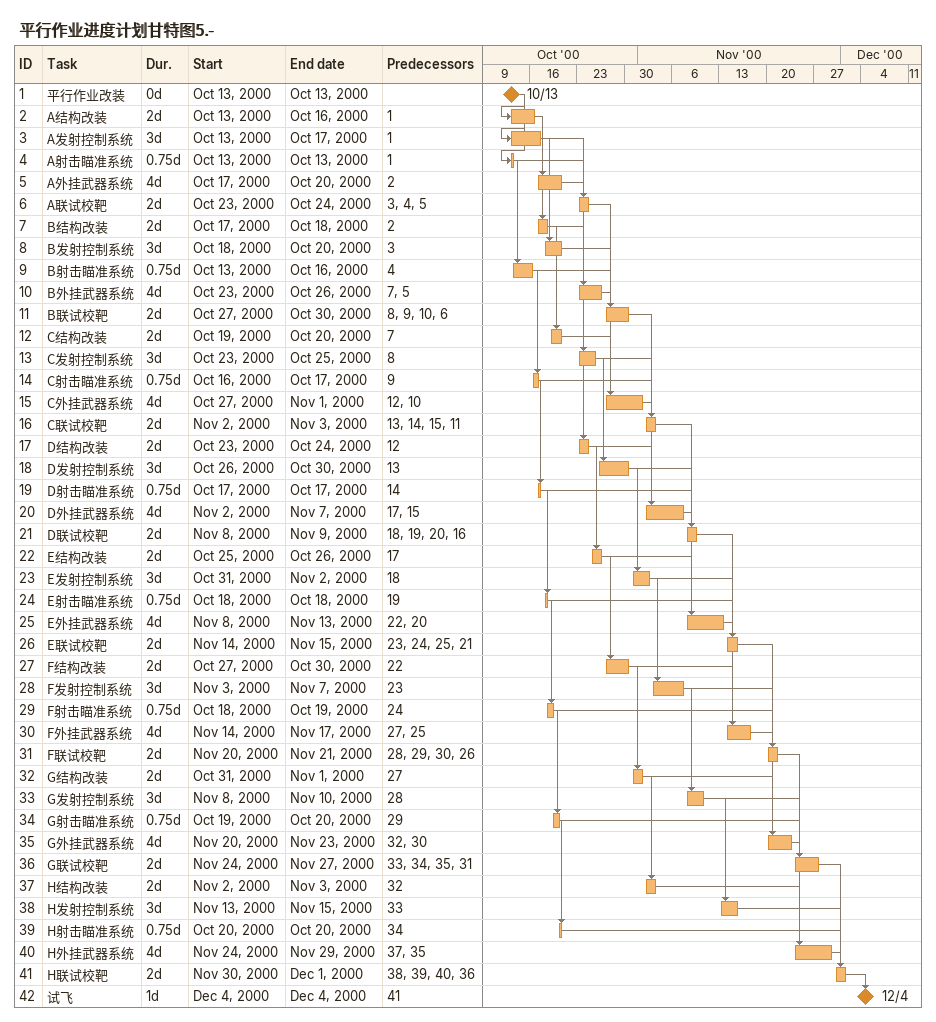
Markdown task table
平行作业进度计划甘特图5.-

| ID | Task | Duration | Start | Finish | Predecessors |
|---|---|---|---|---|---|
| 1 | 平行作业改装 | 0d | 2000-10-13 | 2000-10-13 |  |
| 2 | A结构改装 | 2d | 2000-10-13 | 2000-10-16 | 1 |
| 3 | A发射控制系统 | 3d | 2000-10-13 | 2000-10-17 | 1 |
| 4 | A射击瞄准系统 | 0.75d | 2000-10-13 | 2000-10-13 | 1 |
| 5 | A外挂武器系统 | 4d | 2000-10-17 | 2000-10-20 | 2 |
| 6 | A联试校靶 | 2d | 2000-10-23 | 2000-10-24 | 3, 4, 5 |
| 7 | B结构改装 | 2d | 2000-10-17 | 2000-10-18 | 2 |
| 8 | B发射控制系统 | 3d | 2000-10-18 | 2000-10-20 | 3 |
| 9 | B射击瞄准系统 | 0.75d | 2000-10-13 | 2000-10-16 | 4 |
| 10 | B外挂武器系统 | 4d | 2000-10-23 | 2000-10-26 | 7, 5 |
| 11 | B联试校靶 | 2d | 2000-10-27 | 2000-10-30 | 8, 9, 10, 6 |
| 12 | C结构改装 | 2d | 2000-10-19 | 2000-10-20 | 7 |
| 13 | C发射控制系统 | 3d | 2000-10-23 | 2000-10-25 | 8 |
| 14 | C射击瞄准系统 | 0.75d | 2000-10-16 | 2000-10-17 | 9 |
| 15 | C外挂武器系统 | 4d | 2000-10-27 | 2000-11-01 | 12, 10 |
| 16 | C联试校靶 | 2d | 2000-11-02 | 2000-11-03 | 13, 14, 15, 11 |
| 17 | D结构改装 | 2d | 2000-10-23 | 2000-10-24 | 12 |
| 18 | D发射控制系统 | 3d | 2000-10-26 | 2000-10-30 | 13 |
| 19 | D射击瞄准系统 | 0.75d | 2000-10-17 | 2000-10-17 | 14 |
| 20 | D外挂武器系统 | 4d | 2000-11-02 | 2000-11-07 | 17, 15 |
| 21 | D联试校靶 | 2d | 2000-11-08 | 2000-11-09 | 18, 19, 20, 16 |
| 22 | E结构改装 | 2d | 2000-10-25 | 2000-10-26 | 17 |
| 23 | E发射控制系统 | 3d | 2000-10-31 | 2000-11-02 | 18 |
| 24 | E射击瞄准系统 | 0.75d | 2000-10-18 | 2000-10-18 | 19 |
| 25 | E外挂武器系统 | 4d | 2000-11-08 | 2000-11-13 | 22, 20 |
| 26 | E联试校靶 | 2d | 2000-11-14 | 2000-11-15 | 23, 24, 25, 21 |
| 27 | F结构改装 | 2d | 2000-10-27 | 2000-10-30 | 22 |
| 28 | F发射控制系统 | 3d | 2000-11-03 | 2000-11-07 | 23 |
| 29 | F射击瞄准系统 | 0.75d | 2000-10-18 | 2000-10-19 | 24 |
| 30 | F外挂武器系统 | 4d | 2000-11-14 | 2000-11-17 | 27, 25 |
| 31 | F联试校靶 | 2d | 2000-11-20 | 2000-11-21 | 28, 29, 30, 26 |
| 32 | G结构改装 | 2d | 2000-10-31 | 2000-11-01 | 27 |
| 33 | G发射控制系统 | 3d | 2000-11-08 | 2000-11-10 | 28 |
| 34 | G射击瞄准系统 | 0.75d | 2000-10-19 | 2000-10-20 | 29 |
| 35 | G外挂武器系统 | 4d | 2000-11-20 | 2000-11-23 | 32, 30 |
| 36 | G联试校靶 | 2d | 2000-11-24 | 2000-11-27 | 33, 34, 35, 31 |
| 37 | H结构改装 | 2d | 2000-11-02 | 2000-11-03 | 32 |
| 38 | H发射控制系统 | 3d | 2000-11-13 | 2000-11-15 | 33 |
| 39 | H射击瞄准系统 | 0.75d | 2000-10-20 | 2000-10-20 | 34 |
| 40 | H外挂武器系统 | 4d | 2000-11-24 | 2000-11-29 | 37, 35 |
| 41 | H联试校靶 | 2d | 2000-11-30 | 2000-12-01 | 38, 39, 40, 36 |
| 42 | 试飞 | 1d | 2000-12-04 | 2000-12-04 | 41 |
